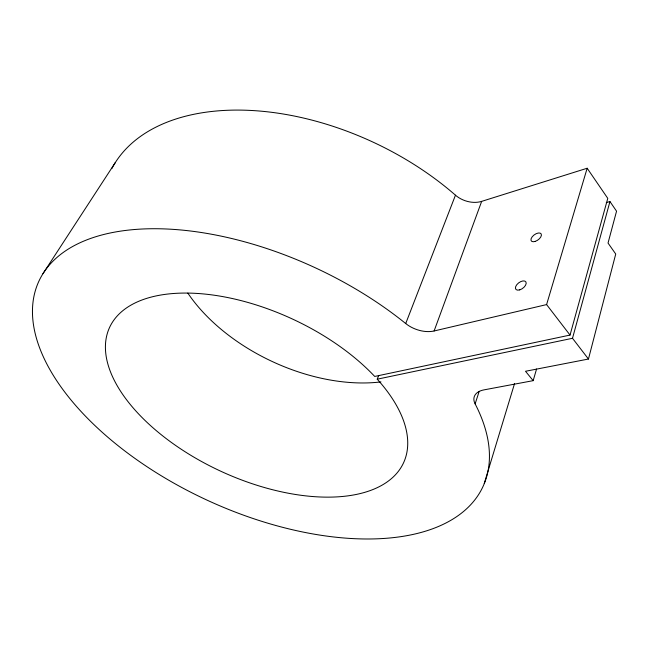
<?xml version="1.0" encoding="UTF-8"?>
<svg xmlns="http://www.w3.org/2000/svg" width="649" height="649" viewBox="0 0 649 649"><rect width="100%" height="100%" fill="white"/><g stroke="black" fill="none" stroke-linecap="round" stroke-linejoin="round"><path stroke-width="0.97" d="M111.806 168.618A226.201 138.448 25 0 1 455.468 195.187A22.034 15.665 19.5 0 0 481.663 201.368L587.167 168.237L546.596 304.584L434.108 330.974A24.127 14.862 20.5 0 1 405.714 323.543A244.624 128.161 24.8 0 0 45.381 270.098A244.624 128.161 24.8 0 0 262.772 521.65A244.624 128.161 24.8 0 0 475.125 403.873A22.983 13.11 17.5 0 1 484.04 389.862L533.17 380.655L525.503 371.269L588.456 359.035L615.731 254.027L608.032 243.059L616.55 211.185L609.955 201.539L606.28 202.602M588.456 359.035L572.507 338.283L609.955 201.539M378.7 375.447L377.239 379.186A161.812 84.11 24.7 0 1 276.506 490.693A161.812 84.11 24.7 0 1 116.422 316.874A161.812 84.11 24.7 0 1 374.708 376.444L570.033 335.071L607.772 198.359L587.167 168.237M533.17 380.655L536.569 369.005M484.235 483.537L514.543 383.591M475.125 403.873L479.197 391.323M434.108 330.974L481.663 201.368M405.714 323.543L455.468 195.187M42.948 273.7L115.295 162.575M377.239 379.186L572.507 338.283M546.596 304.584L570.033 335.071M380.939 381.904A149.789 91.071 25 0 1 187.837 293.113M519.703 289.884A6.239 3.407 -36.9 0 0 525.933 281.982A6.239 3.407 -36.9 0 0 516.791 284.7A6.239 3.407 -36.9 0 0 519.703 289.884M535.157 241.42A6.068 3.172 -36 0 0 541.152 233.875A6.068 3.172 -36 0 0 532.229 236.763A6.068 3.172 -36 0 0 535.157 241.42"/></g></svg>
